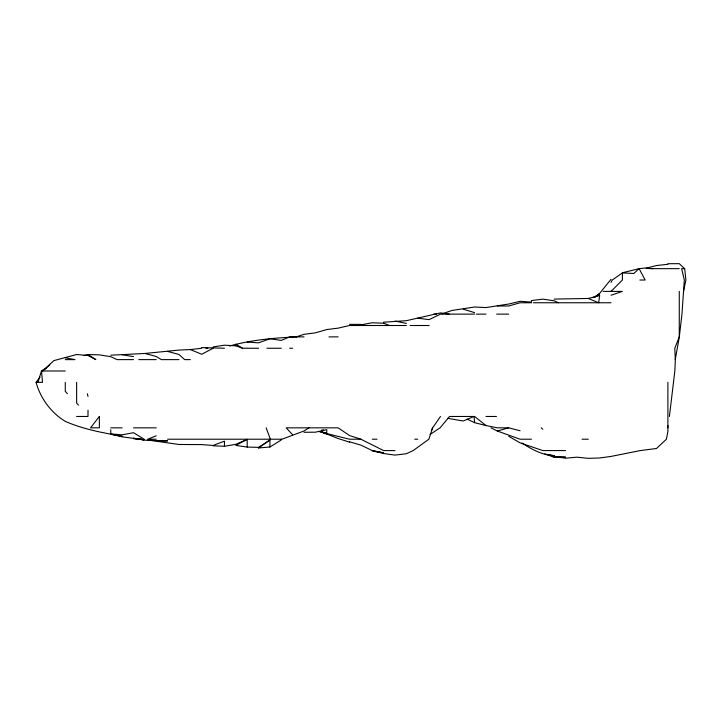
<?xml version="1.0" encoding="UTF-8"?>
<svg xmlns="http://www.w3.org/2000/svg" width="722" height="722" viewBox="0 0 722 722"><rect width="100%" height="100%" fill="white"/><g stroke="black" fill="none" stroke-linecap="round" stroke-linejoin="round"><path stroke-width="1.08" d="M679.267 291.39L679.267 336.876L674.799 348.248L675.314 359.619L674.844 370.991L669.402 416.468M679.321 336.876L681.956 314.133L684.321 280.028L681.613 268.656L684.682 268.656L685.9 280.028L683.526 291.39M675.25 359.619L679.267 337.192M37.932 382.353L41.47 370.991L65.269 370.991M440.483 416.468L432.64 427.839L428.868 439.211L413.155 450.582L406.378 453.741L395.006 455.104L383.635 453.533L373.301 450.844M431.314 430.565L432.64 427.839M611.047 282.41L612.256 280.028L622.409 272.916L633.781 273.494L639.114 268.656L645.152 268.033L652.832 268.656L679.267 268.656M143.777 439.68L122.117 436.846L110.746 434.121L122.117 436.205C102.831 432.839 83.292 429.265 65.269 421.368C51.208 412.894 40.333 398.183 36.1 382.353L39.954 377.173M611.047 291.39L622.409 280.028L622.409 272.916M555.227 456.71L565.561 458.208L576.932 457.179L588.304 458.335L599.675 457.992L611.047 456.421L640.306 450.582L656.524 448.479L666.415 439.211L667.895 431.449L667.895 425.438M594.802 297.383L599.675 293.349L611.047 279.279M49.836 364.989L42.535 370.991L53.897 360.594L76.631 354.511L88.003 355.477L95.855 359.619L88.003 354.61L83.869 355.567M596.173 296.534L599.675 293.764L593.042 297.654M258.557 447.947L269.929 440.005L269.929 447.017L258.557 447.947L258.557 447.369L269.929 440.005M430.032 434.491L440.05 427.839L449.562 416.468L474.598 416.468L485.969 425.529L497.341 427.839L508.712 427.839L520.084 430.763M308.926 427.839L304.043 430.962L282.022 439.211L167.594 439.211M269.929 447.017L281.3 439.933L281.3 439.211M247.195 447.062L247.195 439.355L235.823 445.393L247.195 447.062L258.557 447.369M213.08 348.248L201.709 354.24L190.337 349.592L178.966 350.071L144.86 353.473L110.746 355.197M42.526 370.133L46.316 368.319M247.195 439.355L235.823 444.337L224.452 446.25L213.08 445.817M156.232 435.808L147.694 439.211L156.232 439.211M442.424 313.772L451.855 310.478L474.598 307.003L485.969 307.572L508.712 304.043L520.084 301.291L531.446 302.103L531.446 300.56L542.818 299.143L554.189 300.794L558.377 302.762M611.047 295.235L622.409 291.39L603.159 291.39M296.336 336.876L304.043 334.313L315.415 332.842L326.786 329.557L338.158 328.14L349.52 325.505L406.378 325.505M229.623 345.991C251.391 339.918 274.18 337.914 296.634 336.876M449.4 314.133L440.483 312.915L406.378 320.685L383.635 322.202L383.635 323.212L389.501 325.505M490.996 427.839L497.341 431.025L508.712 427.839M622.409 272.772L639.114 268.656L645.152 280.028L639.872 280.028M588.304 298.466L599.675 295.524L598.637 302.762L588.304 298.466L554.189 299.088M646.19 268.187L656.524 265.534L667.895 264.306M360.892 324.882L372.263 322.77L383.635 323.212M213.08 346.939L224.452 345.188L235.823 345.811L242.556 348.248L258.557 348.248M190.337 349.592L201.709 348.248M321.615 430.104L323.682 429.933M544.884 453.759L554.189 457.351L565.561 457.17L556.256 456.674M304.043 432.279L315.415 432.189L326.786 429.671L326.786 433.579L349.52 439.211L360.892 439.211L383.635 450.582L395.006 450.582M667.895 263.72L679.267 263.665L684.682 268.656M531.446 302.762L520.084 302.762L508.712 306.002L497.341 305.984M533.405 302.762L611.047 302.762M433.525 314.133L436.512 314.133M474.598 314.133L440.483 314.133L429.121 319.629L417.749 318.176M476.294 314.133L485.969 314.133M496.664 314.133L508.712 314.133M410.204 325.505L429.121 325.505M304.043 336.876L289.721 336.876L281.3 340.378L269.929 338.762L258.557 342.842L247.195 342.048M328.997 336.876L338.158 336.876M205.824 348.248L207.873 348.248M224.452 348.248L201.709 347.589M266.896 348.248L281.3 348.248M289.63 348.248L292.672 348.248M65.269 359.619L75.016 359.619L65.269 357.76M133.489 359.619L117.063 359.619L110.746 356.686L99.374 354.845L88.003 354.61L88.003 355.477M138.786 359.619L156.232 359.619M178.966 359.619L161.34 359.619L156.232 356.478L144.86 353.473M190.337 359.619L184.651 359.619L178.966 354.457L167.594 351.406M36.1 382.353L42.526 382.353L41.47 370.991M76.631 416.468L88.003 416.468L88.003 410.186M485.969 416.468L496.474 416.468M110.746 427.839L122.117 427.839M133.489 427.839L156.232 427.839M372.263 439.211L377.01 439.211M414.744 439.211L417.749 439.211M531.446 439.211L520.084 439.211L497.341 431.025M582.04 439.211L588.304 439.211M565.561 450.582L542.818 450.582L520.084 442.857L508.712 436.287M349.52 324.377L360.892 324.386L365.079 325.505M270.371 439.211L266.147 427.839M157.261 440.781L167.594 440.898L144.86 440.212L133.489 438.254L143.804 439.707L138.624 439.211M647.345 268.512L652.832 268.656M143.804 439.68L133.489 438.678M154.165 440.591L147.956 440.041L178.966 444.481L201.709 444.599L213.08 445.456L224.452 441.16L224.452 446.25M447.721 418.318L463.226 421.007L474.038 416.468L474.598 422.677L485.969 425.529M372.263 451.042L383.635 452.811L374.33 450.988M122.117 354.791L133.489 356.596M554.189 457.351L554.189 455.753C542.285 455.158 531.735 449.391 521.979 443.037M395.006 321.064L406.378 323.42M549.027 454.481L554.189 455.753M318.51 431.44L326.786 433.579M349.52 441.81L360.892 445.095L372.263 450.582M463.226 309.178L474.598 312.635M360.892 439.211L349.52 435.537L338.158 427.839L286.156 427.839L292.672 434.788M349.52 442.171L338.158 438.516L320.586 431.575M323.682 432.225L326.786 433.326M320.586 431.557L326.786 433.958L320.586 431.449M467.017 419.076L474.598 422.677M242.556 348.248L235.823 344.141L235.823 345.811M144.129 439.211L133.489 432.695L122.117 434.843L110.746 433.886L110.746 429.761M541.211 427.839L542.818 429.211M78.536 405.096L76.631 403.192L76.631 382.353M67.39 393.725L65.269 391.315L65.269 382.353M87.353 393.725L88.003 396.423M667.895 382.353L667.895 427.839M99.374 416.468L90.53 427.839L99.374 427.839L99.374 416.468"/></g></svg>
